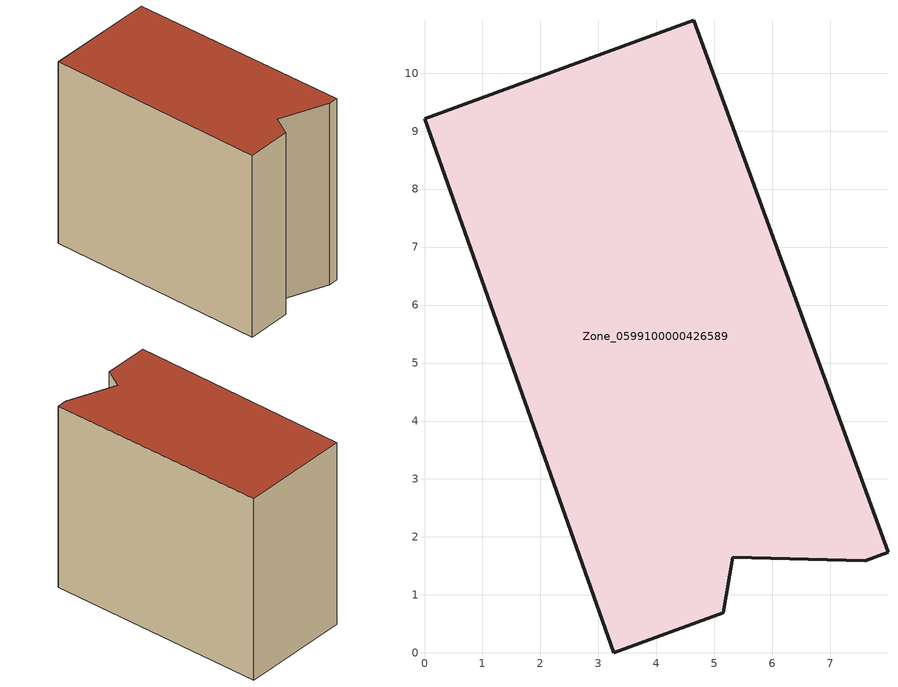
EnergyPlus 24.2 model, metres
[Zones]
Zone_0599100000426589
 floor ground (C_G): 7.6,1.59 5.32,1.65 5.15,0.69 3.26,0 0,9.21 4.64,10.91 7.99,1.73 z0
 wall outside (C_F): 0,9.21 3.26,0 5.15,0.69 5.32,1.65 7.6,1.59 7.99,1.73 4.64,10.91 0,9.21 z0:8.42
 roof outside (C_R): 5.32,1.65 7.6,1.59 7.99,1.73 4.64,10.91 0,9.21 3.26,0 5.15,0.69 z8.42
[BUILDING]
Pand.0599100000426589: North Axis=0; Terrain=City; Loads Convergence Tolerance Value=0.04; Temperature Convergence Tolerance Value=0.4; Solar Distribution=FullExterior; Maximum Number of Warmup Days=25; Minimum Number of Warmup Days=1
[Site:Location]
Rotterdam.The.Hague.AP_ZH_NLD Design_Conditions: Latitude=51.96; Longitude=4.45; Time Zone=1; Elevation=-4.5
[SITE:GROUNDTEMPERATURE:BUILDINGSURFACE]
18, 18, 18, 18, 18, 18, 18, 18, 18, 18, 18, 18
[MATERIAL] Thermal Absorptance=0.9; Solar Absorptance=0.7; Visible Absorptance=0.7
Name | Roughness | Thickness | Conductivity | Density | Specific Heat
G.TI.2006-2014 | MediumSmooth | 0.15 | 0.06 | 540 | 1210
F.TI.2006-2014 | Rough | 0.3 | 0.12 | 1920 | 840
R.TI.2006-2014 | MediumRough | 0.2 | 0.08 | 1500 | 1000
[CONSTRUCTION]
C_G: G.TI.2006-2014
C_F: F.TI.2006-2014
C_R: R.TI.2006-2014
[ZONE]
Zone_0599100000426589: Type=1; Multiplier=1; Ceiling Height=Autocalculate; Volume=Autocalculate; Floor Area=autocalculate; Part of Total Floor Area=Yes
[ZONEINFILTRATION:DESIGNFLOWRATE]
Infil_Zone_0599100000426589: Zone or ZoneList or Space or SpaceList=Zone_0599100000426589; Schedule=AlwaysOn; Design Flow Rate Calculation Method=Flow/Area; Flow Rate per Floor Area=0.0015; Constant Term Coefficient=1; Temperature Term Coefficient=0; Velocity Term Coefficient=0; Velocity Squared Term Coefficient=0
[HVACTEMPLATE:ZONE:IDEALLOADSAIRSYSTEM]
Zone_0599100000426589: Maximum Heating Supply Air Temperature=50; Minimum Cooling Supply Air Temperature=13; Maximum Heating Supply Air Humidity Ratio=0.0156; Minimum Cooling Supply Air Humidity Ratio=0.0077; Heating Limit=NoLimit; Cooling Limit=NoLimit; Dehumidification Control Type=ConstantSensibleHeatRatio; Cooling Sensible Heat Ratio=0.7; Dehumidification Setpoint=60; Humidification Control Type=None; Humidification Setpoint=30; Outdoor Air Method=None; Outdoor Air Flow Rate per Person=0.00944; Outdoor Air Flow Rate per Zone Floor Area=0; Outdoor Air Flow Rate per Zone=0; Demand Controlled Ventilation Type=None; Outdoor Air Economizer Type=NoEconomizer; Heat Recovery Type=None; Sensible Heat Recovery Effectiveness=0.7; Latent Heat Recovery Effectiveness=0.65
[ZONECONTROL:THERMOSTAT]
ThermostatControl_Zone_0599100000426589: Zone or ZoneList=Zone_0599100000426589; Control Type Schedule=DualSetpointControlType; Control 1=Thermostat_Zone_0599100000426589; Temperature Difference Between Cutout And Setpoint=0
[THERMOSTATSETPOINT:DUALSETPOINT]
Thermostat_Zone_0599100000426589: Heating Setpoint Temperature Schedule=HeatingSetpoint_Zone_0599100000426589; Cooling Setpoint Temperature Schedule=CoolingSetpoint_Zone_0599100000426589
[SCHEDULE:COMPACT]
HeatingSetpoint_Zone_0599100000426589: Through: 12/31, For: AllDays, Until: 24:00, 21
CoolingSetpoint_Zone_0599100000426589: Through: 12/31, For: AllDays, Until: 24:00, 24
DualSetpointControlType: Through: 12/31, For: AllDays, Until: 24:00, 4
AlwaysOn: Through: 12/31, For: AllDays, Until: 24:00, 1
